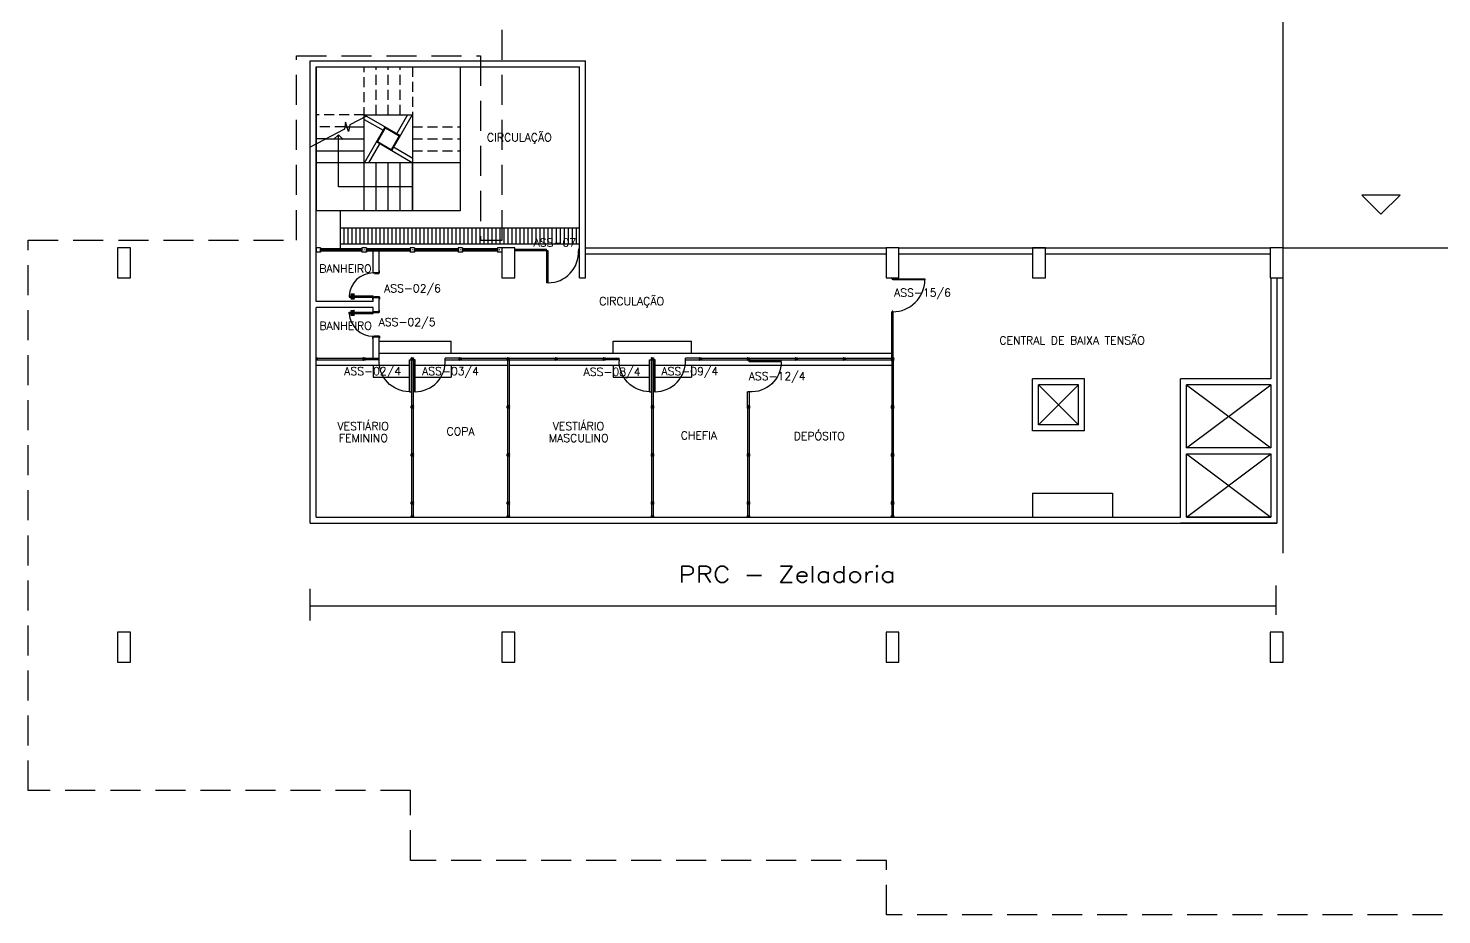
# Model space of a CAD drawing. Header units: millimetres. Extents: x 2121 to 2225, y 1330 to 1388.
# Drawn here: x 2121.4 to 2156.72, y 1329.53 to 1351.67 of the extents above; entities that cross this region are included whole.
import ezdxf
from ezdxf.enums import TextEntityAlignment as Align

# ---------------------------------------------------------------- set-up
doc = ezdxf.new("R2010")
doc.units = ezdxf.units.MM
doc.linetypes.add('HIDDEN', pattern=[0.375, 0.25, -0.125])
for name, color, linetype in [('1', 1, 'Continuous'), ('ALV', 2, 'Continuous'), ('DIV', 2, 'Continuous'), ('ESQ', 1, 'Continuous'), ('ESTR', 2, 'Continuous'), ('PEÇAS', 1, 'Continuous'), ('PISO', 1, 'Continuous'), ('PORTA', 2, 'Continuous'), ('PROJ', 1, 'HIDDEN'), ('TEXTO', 2, 'Continuous'), ('TEXTO-ENDEREÇO', 2, 'Continuous'), ('TEXTOCENTROCUSTO', 2, 'Continuous')]:
    doc.layers.add(name, color=color, linetype=linetype)
doc.styles.add('ROMAND', font='romans.shx', dxfattribs={"height": 0.6})
doc.styles.add('UNB-100', font='simplex.shx', dxfattribs={"height": 0.2})
doc.styles.add('UNB-100-1', font='simplex.shx', dxfattribs={"height": 0.2})

# ---------------------------------------------------------------- blocks, each defined once
blk = doc.blocks.new('MTESQ')
at = {"linetype": 'HIDDEN'}
for p, q in [((0.055, 0.055), (-0.055, 0.055)), ((-0.055, 0.055), (-0.055, -0.055)), ((0.055, 0.055), (0.055, -0.055)), ((0.055, -0.055), (-0.055, -0.055))]:
    blk.add_line(p, q, dxfattribs=at)
blk = doc.blocks.new('ESQMT')
for p, q in [((-0.055, 0.055), (-0.055, -0.055)), ((0.055, 0.055), (-0.055, 0.055)), ((0.055, 0.055), (0.055, -0.055)), ((0.055, -0.055), (-0.055, -0.055))]:
    blk.add_line(p, q)
blk = doc.blocks.new('DIVI12')
for p, q in [((-0.004, 0), (0.004, 0)), ((0, 0.004), (0, -0.004)), ((0.025, 0.02), (0.025, -0.02)), ((0.025, 0.02), (1.175, 0.02)), ((1.175, 0.02), (1.175, -0.02)), ((1.204, 0), (1.196, 0)), ((1.2, 0.004), (1.2, -0.004)), ((0.025, -0.02), (1.175, -0.02))]:
    blk.add_line(p, q)
blk = doc.blocks.new('MONT')
for p, q in [((-0.03, 0.03), (-0.03, 0.02)), ((-0.02, 0.03), (-0.03, 0.03)), ((-0.03, 0.02), (-0.025, 0.02)), ((-0.025, -0.02), (-0.025, 0.02)), ((-0.02, 0.025), (-0.02, 0.03)), ((-0.02, 0.025), (0.02, 0.025)), ((0.02, 0.02), (-0.02, 0.02)), ((-0.02, 0.02), (-0.02, -0.02)), ((-0.004, 0), (0.004, 0)), ((0, 0.004), (0, -0.004)), ((0.02, 0.03), (0.02, 0.025)), ((0.02, 0.03), (0.03, 0.03)), ((0.02, -0.02), (0.02, 0.02)), ((0.025, 0.02), (0.025, -0.02)), ((0.025, 0.02), (0.03, 0.02)), ((0.03, 0.03), (0.03, 0.02)), ((-0.025, -0.02), (-0.03, -0.02)), ((-0.03, -0.02), (-0.03, -0.03)), ((-0.03, -0.03), (-0.02, -0.03)), ((-0.02, -0.02), (0.02, -0.02)), ((0.02, -0.025), (-0.02, -0.025)), ((-0.02, -0.03), (-0.02, -0.025)), ((0.02, -0.03), (0.02, -0.025)), ((0.03, -0.03), (0.02, -0.03)), ((0.025, -0.02), (0.03, -0.02)), ((0.03, -0.02), (0.03, -0.03))]:
    blk.add_line(p, q)
blk = doc.blocks.new('IMONT')
for p, q in [((0, 0.025), (0.02, 0.025)), ((0, 0.025), (0, -0.025)), ((0.02, 0.02), (0.005, 0.02)), ((0.005, 0.02), (0.005, -0.02)), ((0.02, 0.03), (0.02, 0.025)), ((0.02, 0.03), (0.03, 0.03)), ((0.02, -0.02), (0.02, 0.02)), ((0.025, 0.02), (0.025, -0.02)), ((0.025, 0.02), (0.03, 0.02)), ((0.03, 0.03), (0.03, 0.02)), ((0.02, -0.025), (0, -0.025)), ((0.005, -0.02), (0.02, -0.02)), ((0.02, -0.03), (0.02, -0.025)), ((0.03, -0.03), (0.02, -0.03)), ((0.025, -0.02), (0.03, -0.02)), ((0.03, -0.02), (0.03, -0.03))]:
    blk.add_line(p, q)
blk = doc.blocks.new('PDDIV12')
for p, q in [((-0.07, 0.82), (-0.07, 0.02)), ((-0.07, 0.82), (-0.03, 0.82)), ((-0.03, 0.02), (-0.03, 0.82)), ((-1.2, 0), (-1.21, 0)), ((-1.2, 0.01), (-1.2, -0.01)), ((-1.19, 0), (-1.2, 0)), ((-1.175, 0.02), (-1.175, -0.02)), ((-0.825, 0.02), (-1.175, 0.02)), ((-0.825, 0.02), (-0.825, -0.02)), ((-0.07, 0.02), (-0.03, 0.02)), ((-0.01, 0), (0.01, 0)), ((0, -0.01), (0, 0.01)), ((-1.175, -0.02), (-0.825, -0.02))]:
    blk.add_line(p, q)
blk.add_arc((-0.071, 0.065), 0.755, 89.8981, 183.4171)
blk = doc.blocks.new('PEDIV12')
at = {"linetype": 'Continuous', "xscale": -1}
blk.add_blockref('PDDIV12', (0, 0), dxfattribs=at)

msp = doc.modelspace()

# ---------------------------------------------------------------- linework, layer by layer
at = {"layer": '1'}
for p, q in [((2154.723, 1347.501), (2155.202, 1347.022)), ((2155.681, 1347.501), (2154.723, 1347.501)), ((2155.681, 1347.501), (2155.202, 1347.022)), ((2152.757, 1346.186), (2157.472, 1346.186))]:
    msp.add_line(p, q, dxfattribs=at)
at = {"layer": '1', "linetype": 'Continuous'}
for p, q in [((2146.647, 1341.761), (2147.647, 1342.761)), ((2146.647, 1342.761), (2147.647, 1341.761)), ((2150.347, 1342.761), (2152.447, 1341.186)), ((2150.347, 1341.186), (2152.447, 1342.761)), ((2150.347, 1339.461), (2152.447, 1341.036)), ((2150.347, 1341.036), (2152.447, 1339.461))]:
    msp.add_line(p, q, dxfattribs=at)
at = {"layer": '1'}
msp.add_lwpolyline([(2152.757, 1346.186), (2157.472, 1346.186)], dxfattribs=at)
at = {"layer": 'ALV', "color": 2, "linetype": 'Continuous'}
for p, q in [((2128.447, 1350.857), (2135.33, 1350.857)), ((2128.447, 1339.311), (2128.447, 1350.857)), ((2128.597, 1350.707), (2135.18, 1350.707)), ((2128.597, 1344.841), (2128.597, 1350.707)), ((2135.18, 1345.436), (2135.18, 1350.707)), ((2135.33, 1345.436), (2135.33, 1350.857)), ((2130.022, 1345.571), (2130.022, 1346.101)), ((2130.172, 1345.571), (2130.172, 1346.101)), ((2135.33, 1346.186), (2142.837, 1346.186)), ((2135.33, 1346.036), (2142.837, 1346.036)), ((2143.157, 1346.186), (2152.437, 1346.186)), ((2143.157, 1346.036), (2146.497, 1346.036)), ((2146.817, 1346.036), (2152.437, 1346.036)), ((2135.18, 1345.436), (2135.33, 1345.436)), ((2152.447, 1345.436), (2152.447, 1342.911)), ((2152.597, 1345.436), (2152.597, 1339.311)), ((2130.022, 1344.841), (2130.022, 1344.941)), ((2130.172, 1344.591), (2130.172, 1344.941)), ((2130.022, 1344.841), (2128.597, 1344.841)), ((2128.597, 1339.461), (2128.597, 1344.691)), ((2130.022, 1344.691), (2128.597, 1344.691)), ((2130.022, 1344.591), (2130.022, 1344.691)), ((2130.022, 1343.431), (2130.022, 1343.961)), ((2130.172, 1343.431), (2130.172, 1343.961)), ((2152.447, 1342.761), (2152.447, 1341.186)), ((2152.447, 1341.036), (2152.447, 1339.461)), ((2128.447, 1339.311), (2152.597, 1339.311)), ((2128.597, 1339.461), (2150.197, 1339.461))]:
    msp.add_line(p, q, dxfattribs=at)
at = {"layer": 'ALV', "color": 2}
for p, q in [((2130.022, 1345.571), (2130.172, 1345.571)), ((2130.022, 1344.941), (2130.172, 1344.941)), ((2130.022, 1344.591), (2130.172, 1344.591)), ((2130.022, 1343.961), (2130.172, 1343.961))]:
    msp.add_line(p, q, dxfattribs=at)
at = {"layer": 'ALV', "linetype": 'Continuous'}
for p, q in [((2146.497, 1341.611), (2146.497, 1342.911)), ((2147.797, 1342.911), (2146.497, 1342.911)), ((2147.797, 1341.611), (2147.797, 1342.911)), ((2152.447, 1342.911), (2150.197, 1342.911)), ((2150.197, 1339.461), (2150.197, 1342.911)), ((2146.647, 1341.761), (2146.647, 1342.761)), ((2147.647, 1342.761), (2146.647, 1342.761)), ((2147.647, 1341.761), (2147.647, 1342.761)), ((2152.447, 1342.761), (2150.347, 1342.761)), ((2150.347, 1341.186), (2150.347, 1342.761)), ((2147.647, 1341.761), (2146.647, 1341.761)), ((2147.797, 1341.611), (2146.497, 1341.611)), ((2152.447, 1341.186), (2150.347, 1341.186)), ((2150.347, 1341.036), (2152.447, 1341.036)), ((2150.347, 1339.461), (2150.347, 1341.036)), ((2152.597, 1339.311), (2150.197, 1339.311)), ((2152.447, 1339.461), (2150.347, 1339.461))]:
    msp.add_line(p, q, dxfattribs=at)
at = {"layer": 'ALV'}
msp.add_line((2150.347, 1339.461), (2152.447, 1339.461), dxfattribs=at)
at = {"layer": 'DIV'}
for p, q in [((2133.557, 1346.151), (2134.355, 1346.151)), ((2134.355, 1346.111), (2133.557, 1346.111)), ((2134.355, 1346.111), (2134.355, 1346.151)), ((2134.395, 1346.111), (2134.355, 1346.111)), ((2134.355, 1346.111), (2134.355, 1345.311)), ((2134.395, 1345.311), (2134.395, 1346.111)), ((2134.395, 1345.311), (2134.355, 1345.311)), ((2142.977, 1345.407), (2142.977, 1345.436)), ((2142.977, 1345.407), (2143.807, 1345.407)), ((2143.002, 1345.407), (2143.002, 1345.436)), ((2143.002, 1345.382), (2143.002, 1345.407)), ((2143.807, 1345.382), (2143.002, 1345.382)), ((2143.807, 1345.407), (2143.807, 1345.382)), ((2130.977, 1339.786), (2130.977, 1339.486)), ((2131.017, 1339.786), (2130.977, 1339.786)), ((2131.001, 1339.811), (2130.993, 1339.811)), ((2130.997, 1339.815), (2130.997, 1339.807)), ((2131.017, 1339.786), (2131.017, 1339.486)), ((2133.377, 1339.786), (2133.377, 1339.486)), ((2133.417, 1339.786), (2133.377, 1339.786)), ((2133.401, 1339.811), (2133.393, 1339.811)), ((2133.397, 1339.815), (2133.397, 1339.807)), ((2133.417, 1339.786), (2133.417, 1339.486)), ((2136.977, 1339.786), (2136.977, 1339.486)), ((2137.017, 1339.786), (2136.977, 1339.786)), ((2137.001, 1339.811), (2136.993, 1339.811)), ((2136.997, 1339.815), (2136.997, 1339.807)), ((2137.017, 1339.786), (2137.017, 1339.486)), ((2139.377, 1339.786), (2139.377, 1339.486)), ((2139.417, 1339.786), (2139.377, 1339.786)), ((2139.401, 1339.811), (2139.393, 1339.811)), ((2139.397, 1339.815), (2139.397, 1339.807)), ((2139.417, 1339.786), (2139.417, 1339.486)), ((2142.977, 1339.786), (2142.977, 1339.486)), ((2143.017, 1339.786), (2142.977, 1339.786)), ((2143.001, 1339.811), (2142.993, 1339.811)), ((2142.997, 1339.815), (2142.997, 1339.807)), ((2143.017, 1339.786), (2143.017, 1339.486)), ((2131.017, 1339.486), (2130.977, 1339.486)), ((2131.001, 1339.461), (2130.993, 1339.461)), ((2130.997, 1339.457), (2130.997, 1339.465)), ((2133.417, 1339.486), (2133.377, 1339.486)), ((2133.401, 1339.461), (2133.393, 1339.461)), ((2133.397, 1339.457), (2133.397, 1339.465)), ((2137.017, 1339.486), (2136.977, 1339.486)), ((2137.001, 1339.461), (2136.993, 1339.461)), ((2136.997, 1339.457), (2136.997, 1339.465)), ((2139.417, 1339.486), (2139.377, 1339.486)), ((2139.401, 1339.461), (2139.393, 1339.461)), ((2139.397, 1339.457), (2139.397, 1339.465)), ((2143.017, 1339.486), (2142.977, 1339.486)), ((2143.001, 1339.461), (2142.993, 1339.461)), ((2142.997, 1339.457), (2142.997, 1339.465))]:
    msp.add_line(p, q, dxfattribs=at)
msp.add_lwpolyline([(2135.15, 1346.111), (2135.18, 1346.111), (2135.18, 1346.151), (2135.15, 1346.151)], close=True, dxfattribs=at)
for centre, radius, start, end in [((2134.396, 1346.066), 0.755, 269.8981, 3.4171), ((2143, 1345.394), 0.807, 270.1256, 359.1027)]:
    msp.add_arc(centre, radius, start, end, dxfattribs=at)
at = {"layer": 'ESQ'}
for p, q in [((2128.707, 1346.101), (2128.707, 1346.161)), ((2129.742, 1346.161), (2128.707, 1346.161)), ((2129.742, 1346.141), (2128.707, 1346.141)), ((2129.742, 1346.121), (2128.707, 1346.121)), ((2129.742, 1346.101), (2128.707, 1346.101)), ((2129.742, 1346.101), (2129.742, 1346.161)), ((2129.801, 1346.131), (2129.793, 1346.131)), ((2129.797, 1346.127), (2129.797, 1346.135)), ((2130.942, 1346.161), (2129.852, 1346.161)), ((2129.852, 1346.101), (2129.852, 1346.161)), ((2130.942, 1346.141), (2129.852, 1346.141)), ((2130.942, 1346.121), (2129.852, 1346.121)), ((2130.942, 1346.101), (2129.852, 1346.101)), ((2130.942, 1346.101), (2130.942, 1346.161)), ((2131.001, 1346.131), (2130.993, 1346.131)), ((2131.001, 1346.131), (2130.993, 1346.131)), ((2130.997, 1346.127), (2130.997, 1346.135)), ((2130.997, 1346.127), (2130.997, 1346.135)), ((2131.052, 1346.101), (2131.052, 1346.161)), ((2132.142, 1346.161), (2131.052, 1346.161)), ((2132.142, 1346.141), (2131.052, 1346.141)), ((2132.142, 1346.121), (2131.052, 1346.121)), ((2132.142, 1346.101), (2131.052, 1346.101)), ((2132.142, 1346.101), (2132.142, 1346.161)), ((2132.201, 1346.131), (2132.193, 1346.131)), ((2132.201, 1346.131), (2132.193, 1346.131)), ((2132.197, 1346.127), (2132.197, 1346.135)), ((2132.197, 1346.127), (2132.197, 1346.135)), ((2132.252, 1346.101), (2132.252, 1346.161)), ((2133.127, 1346.161), (2132.252, 1346.161)), ((2133.127, 1346.141), (2132.252, 1346.141)), ((2133.127, 1346.121), (2132.252, 1346.121)), ((2133.127, 1346.101), (2132.252, 1346.101)), ((2133.127, 1346.101), (2133.127, 1346.161)), ((2133.186, 1346.131), (2133.178, 1346.131)), ((2133.182, 1346.127), (2133.182, 1346.135))]:
    msp.add_line(p, q, dxfattribs=at)
at = {"layer": 'ESTR'}
for p, q in [((2123.637, 1346.186), (2123.637, 1345.436)), ((2123.957, 1346.186), (2123.637, 1346.186)), ((2123.957, 1345.436), (2123.957, 1346.186)), ((2133.237, 1346.186), (2133.237, 1345.436)), ((2133.557, 1346.186), (2133.237, 1346.186)), ((2133.557, 1345.436), (2133.557, 1346.186)), ((2142.837, 1346.186), (2142.837, 1345.436)), ((2143.157, 1346.186), (2142.837, 1346.186)), ((2143.157, 1345.436), (2143.157, 1346.186)), ((2146.497, 1346.186), (2146.497, 1345.436)), ((2146.817, 1346.186), (2146.497, 1346.186)), ((2146.817, 1345.436), (2146.817, 1346.186)), ((2152.437, 1346.186), (2152.437, 1345.436)), ((2152.757, 1346.186), (2152.437, 1346.186)), ((2152.757, 1345.436), (2152.757, 1346.186)), ((2123.637, 1345.436), (2123.957, 1345.436)), ((2133.237, 1345.436), (2133.557, 1345.436)), ((2142.837, 1345.436), (2143.157, 1345.436)), ((2146.497, 1345.436), (2146.817, 1345.436)), ((2152.437, 1345.436), (2152.757, 1345.436)), ((2123.957, 1336.586), (2123.637, 1336.586)), ((2123.637, 1336.586), (2123.637, 1335.836)), ((2123.957, 1335.836), (2123.957, 1336.586)), ((2133.557, 1336.586), (2133.237, 1336.586)), ((2133.237, 1336.586), (2133.237, 1335.836)), ((2133.557, 1335.836), (2133.557, 1336.586)), ((2143.157, 1336.586), (2142.837, 1336.586)), ((2142.837, 1336.586), (2142.837, 1335.836)), ((2143.157, 1335.836), (2143.157, 1336.586)), ((2152.757, 1336.586), (2152.437, 1336.586)), ((2152.437, 1336.586), (2152.437, 1335.836)), ((2152.757, 1335.836), (2152.757, 1336.586)), ((2123.637, 1335.836), (2123.957, 1335.836)), ((2133.237, 1335.836), (2133.557, 1335.836)), ((2142.837, 1335.836), (2143.157, 1335.836)), ((2152.437, 1335.836), (2152.757, 1335.836))]:
    msp.add_line(p, q, dxfattribs=at)
at = {"layer": 'PEÇAS'}
for p, q in [((2129.196, 1347.107), (2129.196, 1346.161)), ((2146.497, 1340.061), (2146.497, 1339.461)), ((2146.497, 1340.061), (2148.497, 1340.061)), ((2148.497, 1340.061), (2148.497, 1339.461))]:
    msp.add_line(p, q, dxfattribs=at)
at = {"layer": 'PISO'}
for p, q in [((2152.757, 1338.555), (2152.757, 1363.436)), ((2129.196, 1346.686), (2135.18, 1346.686)), ((2129.196, 1346.286), (2135.18, 1346.286)), ((2130.172, 1343.851), (2131.972, 1343.851)), ((2131.972, 1343.551), (2131.972, 1343.851)), ((2136.022, 1343.851), (2137.972, 1343.851)), ((2136.022, 1343.551), (2136.022, 1343.851)), ((2137.972, 1343.551), (2137.972, 1343.851)), ((2130.172, 1343.551), (2142.967, 1343.551)), ((2128.597, 1343.251), (2130.927, 1343.251)), ((2130.022, 1343.251), (2130.022, 1342.951)), ((2130.967, 1343.251), (2130.977, 1343.251)), ((2131.017, 1343.251), (2131.027, 1343.251)), ((2131.067, 1343.251), (2133.377, 1343.251)), ((2131.972, 1343.251), (2131.972, 1342.951)), ((2133.417, 1343.251), (2136.927, 1343.251)), ((2136.022, 1343.251), (2136.022, 1342.951)), ((2136.967, 1343.251), (2136.977, 1343.251)), ((2137.017, 1343.251), (2137.027, 1343.251)), ((2137.067, 1343.251), (2142.967, 1343.251)), ((2137.972, 1343.251), (2137.972, 1342.951)), ((2130.022, 1342.951), (2130.927, 1342.951)), ((2131.067, 1342.951), (2131.972, 1342.951)), ((2136.022, 1342.951), (2136.927, 1342.951)), ((2137.067, 1342.951), (2137.972, 1342.951))]:
    msp.add_line(p, q, dxfattribs=at)
at = {"layer": 'PISO', "linetype": 'Continuous'}
for p, q in [((2128.597, 1350.707), (2128.597, 1347.107)), ((2132.197, 1350.707), (2132.197, 1347.107)), ((2129.8, 1349.506), (2131, 1349.506)), ((2129.8, 1349.506), (2130.697, 1348.987)), ((2130.997, 1349.507), (2130.479, 1348.609)), ((2130.882, 1349.507), (2130.611, 1349.037)), ((2131, 1349.504), (2131, 1347.106)), ((2129.313, 1349.206), (2129.8, 1349.206)), ((2129.8, 1347.106), (2129.8, 1349.447)), ((2129.8, 1349.39), (2130.269, 1349.119)), ((2129.801, 1348.308), (2130.319, 1349.206)), ((2130.128, 1348.835), (2130.327, 1349.179)), ((2130.327, 1349.179), (2130.67, 1348.98)), ((2131, 1349.206), (2131, 1349.206)), ((2128.845, 1348.906), (2129.706, 1348.906)), ((2129.153, 1349.007), (2129.034, 1348.888)), ((2129.153, 1347.706), (2129.153, 1349.007)), ((2129.153, 1349.007), (2129.272, 1348.888)), ((2129.71, 1348.906), (2129.8, 1348.906)), ((2129.917, 1348.308), (2130.187, 1348.778)), ((2130.998, 1348.309), (2130.101, 1348.828)), ((2130.472, 1348.636), (2130.128, 1348.835)), ((2130.67, 1348.98), (2130.472, 1348.636)), ((2131, 1348.906), (2131, 1348.906)), ((2128.597, 1348.606), (2129.8, 1348.606)), ((2130.998, 1348.425), (2130.529, 1348.696)), ((2131, 1348.606), (2131, 1348.606)), ((2132.197, 1348.306), (2128.597, 1348.306)), ((2130.1, 1347.106), (2130.1, 1348.306)), ((2130.4, 1347.106), (2130.4, 1348.306)), ((2130.7, 1347.106), (2130.7, 1348.306)), ((2130.997, 1348.305), (2130.997, 1347.107)), ((2130.997, 1347.706), (2129.153, 1347.706)), ((2132.197, 1347.107), (2128.597, 1347.107)), ((2129.298, 1346.286), (2129.298, 1346.686)), ((2129.398, 1346.286), (2129.398, 1346.686)), ((2129.498, 1346.286), (2129.498, 1346.686)), ((2129.598, 1346.286), (2129.598, 1346.686)), ((2129.698, 1346.286), (2129.698, 1346.686)), ((2129.798, 1346.286), (2129.798, 1346.686)), ((2129.898, 1346.286), (2129.898, 1346.686)), ((2129.998, 1346.286), (2129.998, 1346.686)), ((2130.098, 1346.286), (2130.098, 1346.686)), ((2130.198, 1346.286), (2130.198, 1346.686)), ((2130.298, 1346.286), (2130.298, 1346.686)), ((2130.398, 1346.286), (2130.398, 1346.686)), ((2130.498, 1346.286), (2130.498, 1346.686)), ((2130.598, 1346.286), (2130.598, 1346.686)), ((2130.698, 1346.286), (2130.698, 1346.686)), ((2130.798, 1346.286), (2130.798, 1346.686)), ((2130.898, 1346.286), (2130.898, 1346.686)), ((2130.998, 1346.286), (2130.998, 1346.686)), ((2131.098, 1346.286), (2131.098, 1346.686)), ((2131.198, 1346.286), (2131.198, 1346.686)), ((2131.298, 1346.286), (2131.298, 1346.686)), ((2131.398, 1346.286), (2131.398, 1346.686)), ((2131.498, 1346.286), (2131.498, 1346.686)), ((2131.598, 1346.286), (2131.598, 1346.686)), ((2131.698, 1346.286), (2131.698, 1346.686)), ((2131.798, 1346.286), (2131.798, 1346.686)), ((2131.898, 1346.286), (2131.898, 1346.686)), ((2131.998, 1346.286), (2131.998, 1346.686)), ((2132.098, 1346.286), (2132.098, 1346.686)), ((2132.198, 1346.286), (2132.198, 1346.686)), ((2132.298, 1346.286), (2132.298, 1346.686)), ((2132.398, 1346.286), (2132.398, 1346.686)), ((2132.498, 1346.286), (2132.498, 1346.686)), ((2132.598, 1346.286), (2132.598, 1346.686)), ((2132.698, 1346.286), (2132.698, 1346.686)), ((2132.798, 1346.286), (2132.798, 1346.686)), ((2132.898, 1346.286), (2132.898, 1346.686)), ((2132.998, 1346.286), (2132.998, 1346.686)), ((2133.098, 1346.286), (2133.098, 1346.686)), ((2133.198, 1346.286), (2133.198, 1346.686)), ((2133.298, 1346.286), (2133.298, 1346.686)), ((2133.398, 1346.286), (2133.398, 1346.686)), ((2133.498, 1346.286), (2133.498, 1346.686)), ((2133.598, 1346.286), (2133.598, 1346.686)), ((2133.698, 1346.286), (2133.698, 1346.686)), ((2133.798, 1346.286), (2133.798, 1346.686)), ((2133.898, 1346.286), (2133.898, 1346.686)), ((2133.998, 1346.286), (2133.998, 1346.686)), ((2134.098, 1346.286), (2134.098, 1346.686)), ((2134.198, 1346.286), (2134.198, 1346.686)), ((2134.298, 1346.286), (2134.298, 1346.686)), ((2134.398, 1346.286), (2134.398, 1346.686)), ((2134.498, 1346.286), (2134.498, 1346.686)), ((2134.598, 1346.286), (2134.598, 1346.686)), ((2134.698, 1346.286), (2134.698, 1346.686)), ((2134.798, 1346.286), (2134.798, 1346.686)), ((2134.898, 1346.286), (2134.898, 1346.686)), ((2134.998, 1346.286), (2134.998, 1346.686)), ((2135.098, 1346.286), (2135.098, 1346.686))]:
    msp.add_line(p, q, dxfattribs=at)
at = {"layer": 'PISO', "linetype": 'HIDDEN'}
for p, q in [((2129.8, 1349.447), (2129.8, 1350.706)), ((2130.1, 1349.506), (2130.1, 1350.706)), ((2130.4, 1349.506), (2130.4, 1350.706)), ((2130.7, 1349.506), (2130.7, 1350.706)), ((2131, 1350.707), (2131, 1349.506)), ((2129.8, 1349.506), (2128.597, 1349.506)), ((2129.313, 1349.206), (2128.597, 1349.206)), ((2131.002, 1349.206), (2132.2, 1349.206)), ((2128.845, 1348.906), (2128.597, 1348.906)), ((2131.002, 1348.906), (2132.2, 1348.906)), ((2131.002, 1348.606), (2132.2, 1348.606))]:
    msp.add_line(p, q, dxfattribs=at)
at = {"layer": 'PISO', "linetype": 'Continuous'}
msp.add_lwpolyline([(2129.853, 1349.475), (2129.436, 1349.254), (2129.404, 1349.09), (2129.332, 1349.323), (2129.303, 1349.149), (2128.447, 1348.695)], dxfattribs=at)
at = {"layer": 'PORTA', "color": 2}
for p, q in [((2130.022, 1345.616), (2130.012, 1345.616)), ((2130.012, 1345.616), (2130.012, 1345.566)), ((2130.182, 1345.606), (2130.172, 1345.606)), ((2130.182, 1345.556), (2130.182, 1345.606)), ((2130.012, 1345.566), (2130.022, 1345.566)), ((2130.022, 1345.571), (2130.022, 1345.566)), ((2130.022, 1345.566), (2130.022, 1345.556)), ((2130.022, 1345.556), (2130.057, 1345.556)), ((2130.057, 1345.556), (2130.057, 1345.546)), ((2130.057, 1345.546), (2130.172, 1345.546)), ((2130.172, 1345.571), (2130.172, 1345.556)), ((2130.172, 1345.546), (2130.172, 1345.556)), ((2130.172, 1345.556), (2130.182, 1345.556)), ((2129.422, 1344.986), (2130.022, 1344.986)), ((2129.422, 1344.986), (2129.422, 1344.956)), ((2129.422, 1344.956), (2130.022, 1344.956)), ((2130.012, 1344.946), (2130.022, 1344.946)), ((2130.022, 1344.956), (2130.022, 1344.986)), ((2130.022, 1344.946), (2130.022, 1344.956)), ((2130.022, 1344.956), (2130.057, 1344.956)), ((2130.022, 1344.941), (2130.022, 1344.946)), ((2130.057, 1344.956), (2130.057, 1344.966)), ((2130.057, 1344.966), (2130.172, 1344.966)), ((2130.172, 1344.966), (2130.172, 1344.956)), ((2130.172, 1344.956), (2130.182, 1344.956)), ((2130.172, 1344.941), (2130.172, 1344.956)), ((2130.182, 1344.906), (2130.172, 1344.906)), ((2130.182, 1344.956), (2130.182, 1344.906)), ((2129.422, 1344.576), (2130.022, 1344.576)), ((2129.422, 1344.546), (2129.422, 1344.576)), ((2129.422, 1344.546), (2130.022, 1344.546)), ((2130.012, 1344.586), (2130.022, 1344.586)), ((2130.022, 1344.591), (2130.022, 1344.586)), ((2130.022, 1344.586), (2130.022, 1344.576)), ((2130.022, 1344.576), (2130.057, 1344.576)), ((2130.022, 1344.576), (2130.022, 1344.546)), ((2130.057, 1344.576), (2130.057, 1344.566)), ((2130.057, 1344.566), (2130.172, 1344.566)), ((2130.182, 1344.626), (2130.172, 1344.626)), ((2130.172, 1344.591), (2130.172, 1344.576)), ((2130.172, 1344.566), (2130.172, 1344.576)), ((2130.172, 1344.576), (2130.182, 1344.576)), ((2130.182, 1344.576), (2130.182, 1344.626)), ((2130.012, 1343.916), (2130.012, 1343.966)), ((2130.012, 1343.966), (2130.022, 1343.966)), ((2130.022, 1343.916), (2130.012, 1343.916)), ((2130.022, 1343.966), (2130.022, 1343.976)), ((2130.022, 1343.976), (2130.057, 1343.976)), ((2130.022, 1343.961), (2130.022, 1343.966)), ((2130.057, 1343.976), (2130.057, 1343.986)), ((2130.057, 1343.986), (2130.172, 1343.986)), ((2130.172, 1343.986), (2130.172, 1343.976)), ((2130.172, 1343.976), (2130.182, 1343.976)), ((2130.172, 1343.961), (2130.172, 1343.976)), ((2130.182, 1343.926), (2130.172, 1343.926)), ((2130.182, 1343.976), (2130.182, 1343.926))]:
    msp.add_line(p, q, dxfattribs=at)
at = {"layer": 'PORTA'}
for p, q in [((2129.466, 1344.991), (2129.506, 1344.991)), ((2129.466, 1344.991), (2129.466, 1344.986)), ((2129.466, 1344.95), (2129.466, 1344.956)), ((2129.466, 1344.95), (2129.506, 1344.95)), ((2129.474, 1345.032), (2129.542, 1345.032)), ((2129.474, 1345.015), (2129.542, 1345.015)), ((2129.474, 1345.015), (2129.474, 1344.991)), ((2129.474, 1344.927), (2129.474, 1344.95)), ((2129.474, 1344.927), (2129.542, 1344.927)), ((2129.474, 1344.909), (2129.542, 1344.909)), ((2129.498, 1345.015), (2129.498, 1344.991)), ((2129.498, 1344.927), (2129.498, 1344.95)), ((2129.506, 1344.991), (2129.506, 1344.986)), ((2129.506, 1344.95), (2129.506, 1344.956)), ((2129.466, 1344.581), (2129.506, 1344.581)), ((2129.466, 1344.581), (2129.466, 1344.576)), ((2129.466, 1344.54), (2129.466, 1344.546)), ((2129.466, 1344.54), (2129.506, 1344.54)), ((2129.474, 1344.622), (2129.542, 1344.622)), ((2129.474, 1344.605), (2129.542, 1344.605)), ((2129.474, 1344.605), (2129.474, 1344.581)), ((2129.474, 1344.517), (2129.474, 1344.54)), ((2129.498, 1344.605), (2129.498, 1344.581)), ((2129.498, 1344.517), (2129.498, 1344.54)), ((2129.506, 1344.581), (2129.506, 1344.576)), ((2129.506, 1344.54), (2129.506, 1344.546)), ((2130.022, 1344.636), (2130.012, 1344.636)), ((2130.012, 1344.636), (2130.012, 1344.586)), ((2129.474, 1344.517), (2129.542, 1344.517)), ((2129.474, 1344.499), (2129.542, 1344.499))]:
    msp.add_line(p, q, dxfattribs=at)
at = {"layer": 'PORTA', "color": 2, "linetype": 'Continuous'}
for p, q in [((2130.012, 1344.896), (2130.012, 1344.946)), ((2130.022, 1344.896), (2130.012, 1344.896))]:
    msp.add_line(p, q, dxfattribs=at)
at = {"layer": 'PORTA', "color": 1}
for centre, start, end in [((2130.022, 1344.956), 90, 177.134), ((2130.022, 1344.576), 182.866, 270)]:
    msp.add_arc(centre, 0.6, start, end, dxfattribs=at)
at = {"layer": 'PORTA'}
for centre, start, end in [((2129.474, 1345.023), 90, 180), ((2129.474, 1345.023), 180, 270), ((2129.474, 1344.918), 90, 180), ((2129.474, 1344.918), 180, 270), ((2129.542, 1345.023), 0, 90), ((2129.542, 1345.023), 270, 0), ((2129.542, 1344.918), 0, 90), ((2129.542, 1344.918), 270, 0), ((2129.474, 1344.613), 90, 180), ((2129.474, 1344.613), 180, 270), ((2129.542, 1344.613), 0, 90), ((2129.542, 1344.613), 270, 0), ((2129.474, 1344.508), 90, 180), ((2129.474, 1344.508), 180, 270), ((2129.542, 1344.508), 0, 90), ((2129.542, 1344.508), 270, 0)]:
    msp.add_arc(centre, 0.00874, start, end, dxfattribs=at)
at = {"layer": 'PROJ', "linetype": 'HIDDEN', "ltscale": 3}
msp.add_lwpolyline([(2162.364, 1329.529), (2142.844, 1329.529), (2142.844, 1330.887), (2130.954, 1330.887), (2130.954, 1332.629), (2121.404, 1332.629), (2121.404, 1346.379), (2128.104, 1346.379), (2128.104, 1350.979), (2132.704, 1350.979), (2132.704, 1346.379), (2133.244, 1346.379), (2133.244, 1361.929), (2121.404, 1361.929), (2121.404, 1375.629), (2130.954, 1375.629), (2130.954, 1377.421), (2193.454, 1377.421)], dxfattribs=at)
at = {"layer": 'TEXTOCENTROCUSTO'}
for p, q in [((2128.435, 1337.664), (2128.435, 1336.877)), ((2152.575, 1337.755), (2152.575, 1337.015)), ((2128.435, 1337.246), (2152.575, 1337.246))]:
    msp.add_line(p, q, dxfattribs=at)

# ---------------------------------------------------------------- block references
at = {"layer": 'DIV', "xscale": -1}
for name, p, rotation in [('DIVI12', (2142.997, 1343.411), 270), ('PDDIV12', (2136.997, 1343.411), 180), ('PDDIV12', (2139.397, 1343.411), 270)]:
    msp.add_blockref(name, p, dxfattribs=dict(at, rotation=rotation))
at = {"layer": 'DIV'}
for name, p in [('DIVI12', (2128.597, 1343.411)), ('IMONT', (2128.597, 1343.411)), ('MONT', (2129.797, 1343.411)), ('MONT', (2130.997, 1343.411)), ('MONT', (2132.197, 1343.411)), ('DIVI12', (2132.197, 1343.411)), ('MONT', (2133.397, 1343.411)), ('DIVI12', (2133.397, 1343.411)), ('MONT', (2134.597, 1343.411)), ('DIVI12', (2134.597, 1343.411)), ('MONT', (2135.797, 1343.411)), ('MONT', (2136.997, 1343.411)), ('MONT', (2138.197, 1343.411)), ('DIVI12', (2138.197, 1343.411)), ('MONT', (2139.397, 1343.411)), ('DIVI12', (2139.397, 1343.411)), ('MONT', (2140.597, 1343.411)), ('DIVI12', (2140.597, 1343.411)), ('MONT', (2141.797, 1343.411)), ('DIVI12', (2141.797, 1343.411)), ('MONT', (2142.997, 1343.411)), ('MONT', (2130.997, 1342.211)), ('MONT', (2133.397, 1342.211)), ('MONT', (2136.997, 1342.211)), ('MONT', (2139.397, 1342.211)), ('MONT', (2142.997, 1342.211)), ('MONT', (2130.997, 1341.011)), ('MONT', (2133.397, 1341.011)), ('MONT', (2136.997, 1341.011)), ('MONT', (2139.397, 1341.011)), ('MONT', (2142.997, 1341.011)), ('MONT', (2130.997, 1339.811)), ('MONT', (2133.397, 1339.811)), ('MONT', (2136.997, 1339.811)), ('MONT', (2139.397, 1339.811)), ('MONT', (2142.997, 1339.811))]:
    msp.add_blockref(name, p, dxfattribs=at)
for name, p, rotation in [('PEDIV12', (2130.997, 1343.411), 180), ('DIVI12', (2130.997, 1343.411), 270), ('PDDIV12', (2130.997, 1343.411), 180), ('DIVI12', (2133.397, 1343.411), 270), ('DIVI12', (2136.997, 1343.411), 270), ('PDDIV12', (2136.997, 1343.411), 180), ('DIVI12', (2142.997, 1343.411), 270), ('DIVI12', (2130.997, 1342.211), 270), ('DIVI12', (2133.397, 1342.211), 270), ('DIVI12', (2136.997, 1342.211), 270), ('DIVI12', (2139.397, 1342.211), 270), ('DIVI12', (2142.997, 1342.211), 270), ('DIVI12', (2130.997, 1341.011), 270), ('DIVI12', (2133.397, 1341.011), 270), ('DIVI12', (2136.997, 1341.011), 270), ('DIVI12', (2139.397, 1341.011), 270), ('DIVI12', (2142.997, 1341.011), 270), ('IMONT', (2130.997, 1339.461), 90), ('IMONT', (2133.397, 1339.461), 90), ('IMONT', (2136.997, 1339.461), 90), ('IMONT', (2139.397, 1339.461), 90), ('IMONT', (2142.997, 1339.461), 90)]:
    msp.add_blockref(name, p, dxfattribs=dict(at, rotation=rotation))
at = {"layer": 'ESQ'}
for name, p in [('MTESQ', (2128.652, 1346.131)), ('ESQMT', (2129.797, 1346.131)), ('ESQMT', (2130.997, 1346.131)), ('ESQMT', (2132.197, 1346.131)), ('ESQMT', (2133.182, 1346.131))]:
    msp.add_blockref(name, p, dxfattribs=at)

# ---------------------------------------------------------------- texts
at = {"layer": 'TEXTO', "style": 'UNB-100'}
for s, p in [('CIRCULAÇÃO', (2133.673, 1348.844)), ('BANHEIRO', (2129.328, 1345.565)), ('CIRCULAÇÃO', (2136.48, 1344.753)), ('BANHEIRO', (2129.332, 1344.139)), ('CENTRAL DE BAIXA TENSÃO', (2147.484, 1343.772)), ('VESTIÁRIO', (2129.769, 1341.631)), ('VESTIÁRIO', (2135.149, 1341.631)), ('FEMININO', (2129.777, 1341.334)), ('COPA', (2132.206, 1341.501)), ('MASCULINO', (2135.157, 1341.334)), ('CHEFIA', (2138.159, 1341.4)), ('DEPÓSITO', (2141.166, 1341.384))]:
    msp.add_text(s, height=0.2, dxfattribs=at).set_placement(p, align=Align.CENTER)
at = {"layer": 'TEXTO-ENDEREÇO', "style": 'UNB-100-1'}
for s, p in [('ASS-07', (2134.559, 1346.217)), ('ASS-02/6', (2131.004, 1345.072)), ('ASS-15/6', (2143.747, 1344.965)), ('ASS-02/5', (2130.868, 1344.231)), ('ASS-02/4', (2130.008, 1343.005)), ('ASS-03/4', (2131.954, 1343.005)), ('ASS-08/4', (2135.99, 1342.987)), ('ASS-09/4', (2137.934, 1343.002)), ('ASS-12/4', (2140.115, 1342.881))]:
    msp.add_text(s, height=0.2, dxfattribs=at).set_placement(p, align=Align.CENTER)
at = {"layer": 'TEXTOCENTROCUSTO', "style": 'ROMAND', "width": 1.2}
msp.add_text('PRC - Zeladoria', height=0.4, dxfattribs=at).set_placement((2140.365, 1337.83), align=Align.CENTER)

doc.saveas('drawing.dxf')
